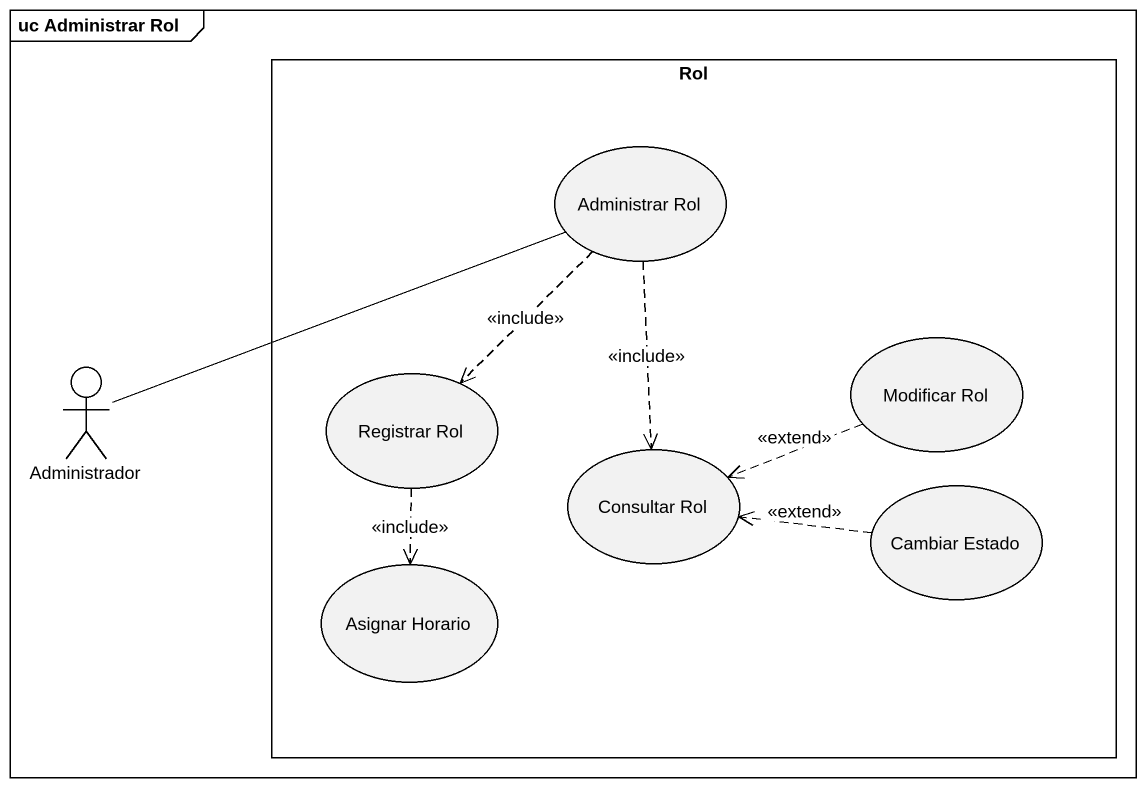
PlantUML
@startuml
mainframe uc Administrar Rol
rectangle Rol {
  usecase "Administrar Rol" as Administrar_Rol
  usecase "Modificar Rol" as Modificar_Rol
  usecase "Registrar Rol" as Registrar_Rol
  usecase "Consultar Rol" as Consultar_Rol
  usecase "Cambiar Estado" as Cambiar_Estado
  usecase "Asignar Horario" as Asignar_Horario
}
actor Administrador
Administrar_Rol ..> Registrar_Rol : <<include>>
Administrar_Rol ..> Consultar_Rol : <<include>>
Modificar_Rol .left.> Consultar_Rol : <<extend>>
Administrador -right- Administrar_Rol
Registrar_Rol ..> Asignar_Horario : <<include>>
Cambiar_Estado .left.> Consultar_Rol : <<extend>>
@enduml
